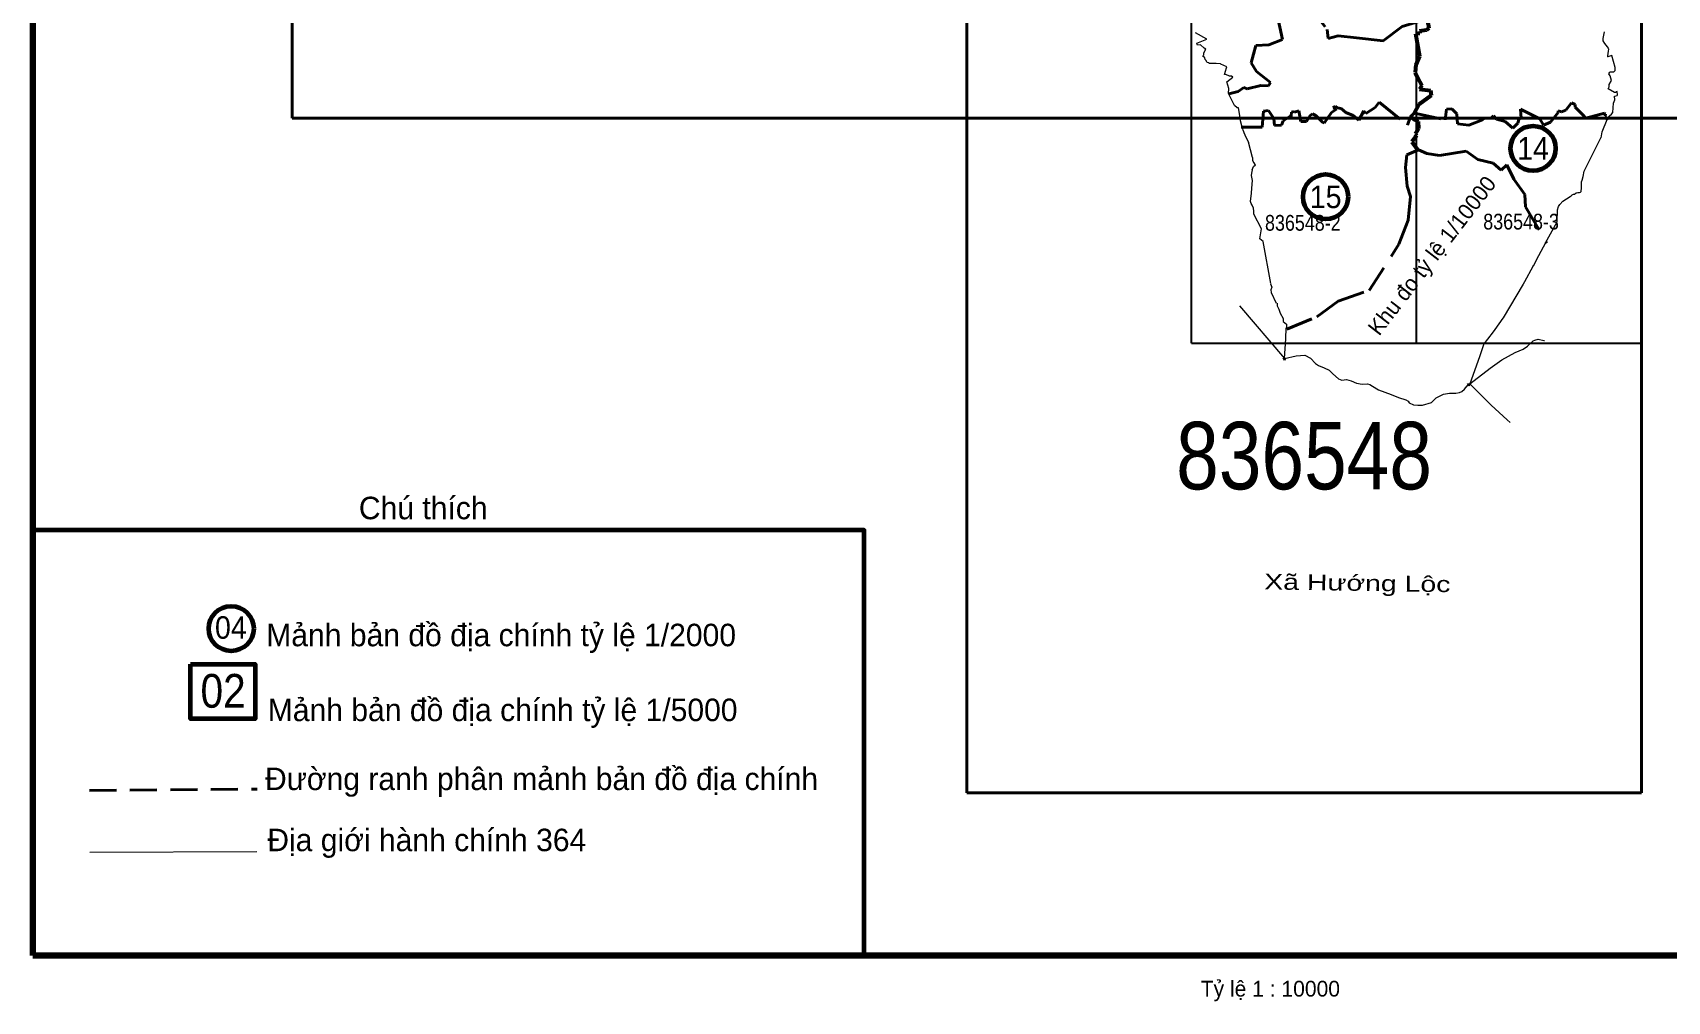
# Model space of a CAD drawing. Header units: metres. Extents: x 543846 to 554854, y 1832074 to 1843071.
# Drawn here: x 543846 to 551115, y 1832074 to 1836380 of the extents above; entities that cross this region are included whole.
import ezdxf
from ezdxf.enums import TextEntityAlignment as Align

# ---------------------------------------------------------------- set-up
doc = ezdxf.new("R2010")
doc.units = ezdxf.units.M
doc.header["$LTSCALE"] = 40
doc.linetypes.add('MEDIUM_DASHED', pattern=[4.5, 3, -1.5])
for name, color, linetype, lineweight in [('2', 7, 'Continuous', 40), ('3', 7, 'Continuous', 25), ('46', 7, 'Continuous', 13), ('50', 7, 'MEDIUM_DASHED', 40), ('51', 7, 'Continuous', 60), ('52', 7, 'Continuous', 60), ('60', 7, 'Continuous', 106), ('62', 7, 'Continuous', 13)]:
    doc.layers.add(name, color=color, linetype=linetype, lineweight=lineweight)
doc.layers.add('59', color=7, linetype='Continuous')

msp = doc.modelspace()

# ---------------------------------------------------------------- hatches: boundary and pattern name
at = {"layer": '46'}
for points in [[(549406.72, 1834933.89), (549418.72, 1834933.89), (549412.72, 1834923.5)], [(550227.01, 1834819.75), (550239.01, 1834819.75), (550233.01, 1834809.36)]]:
    msp.add_hatch(color=256, dxfattribs=at).paths.add_polyline_path(points)
at = {"layer": '62'}
for points in [[(549406.72, 1834933.89), (549418.72, 1834933.89), (549412.72, 1834923.5)], [(550227.01, 1834819.75), (550239.01, 1834819.75), (550233.01, 1834809.36)]]:
    msp.add_hatch(color=256, dxfattribs=at).paths.add_polyline_path(points)

# ---------------------------------------------------------------- linework, layer by layer
at = {"layer": '2'}
for p, q in [((545000, 1836000), (545000, 1842000)), ((548000, 1833000), (548000, 1842000)), ((551000, 1833000), (551000, 1842000)), ((545000, 1836000), (554000, 1836000)), ((548000, 1833000), (551000, 1833000))]:
    msp.add_line(p, q, dxfattribs=at)
at = {"layer": '3'}
for p, q in [((549000, 1835000), (549000, 1840000)), ((550000, 1835000), (550000, 1840000)), ((549000, 1835000), (551000, 1835000))]:
    msp.add_line(p, q, dxfattribs=at)
at = {"layer": '46'}
for p, q in [((549270.73, 1835825.86), (549252.15, 1835893.87)), ((549270.73, 1835825.86), (549252.15, 1835893.87)), ((550574.24, 1835446.14), (550543.09, 1835388.74)), ((550574.24, 1835446.14), (550543.09, 1835388.74)), ((549212.64, 1835166.23), (549412.88, 1834931.42)), ((550366.35, 1835085.84), (550348.04, 1835060.39)), ((544842.4, 1832737.78), (544099.95, 1832735.42))]:
    msp.add_line(p, q, dxfattribs=at)
for points in [[(549023.08, 1836333.43), (549067.03, 1836352.07), (549016.64, 1836380.28)], [(549023.08, 1836333.43), (549067.03, 1836352.07), (549016.64, 1836380.28)], [(550834.36, 1836384.97), (550828.88, 1836354.65), (550828.34, 1836344.61), (550835.39, 1836332.78), (550847.28, 1836318.21), (550851.9, 1836311.31), (550853.39, 1836307.16), (550852.69, 1836297.92), (550849.16, 1836276.83), (550849.16, 1836274.39), (550850.12, 1836274.34)], [(550834.36, 1836384.97), (550828.88, 1836354.65), (550828.34, 1836344.61), (550835.39, 1836332.78), (550847.28, 1836318.21), (550851.9, 1836311.31), (550853.39, 1836307.16), (550852.69, 1836297.92), (550849.16, 1836276.83), (550849.16, 1836274.39), (550850.12, 1836274.34)], [(549155.1, 1836223.93), (549156.74, 1836227.96), (549129.98, 1836241.13), (549128.38, 1836241.72), (549108.78, 1836243.83), (549100.57, 1836244.14), (549079.15, 1836243.97), (549074.64, 1836246.04), (549068.35, 1836248.05), (549063.05, 1836258.27), (549060.69, 1836261.13), (549058.25, 1836268.65), (549049.44, 1836275.95), (549051.42, 1836278.44), (549053.61, 1836282.14), (549054.72, 1836289.24), (549060.27, 1836302.43), (549063.87, 1836306.59), (549055.24, 1836310.94), (549039.75, 1836326.25), (549026.01, 1836324.68), (549023.08, 1836333.43)], [(549155.1, 1836223.93), (549156.74, 1836227.96), (549129.98, 1836241.13), (549128.38, 1836241.72), (549108.78, 1836243.83), (549100.57, 1836244.14), (549079.15, 1836243.97), (549074.64, 1836246.04), (549068.35, 1836248.05), (549063.05, 1836258.27), (549060.69, 1836261.13), (549058.25, 1836268.65), (549049.44, 1836275.95), (549051.42, 1836278.44), (549053.61, 1836282.14), (549054.72, 1836289.24), (549060.27, 1836302.43), (549063.87, 1836306.59), (549055.24, 1836310.94), (549039.75, 1836326.25), (549026.01, 1836324.68), (549023.08, 1836333.43)], [(550847.82, 1835993.98), (550856.31, 1835997.65), (550854.28, 1836006.57), (550858.78, 1836011.45), (550867.32, 1836018.05), (550872.31, 1836026.13), (550875.63, 1836067.27), (550882.41, 1836081.3), (550881.11, 1836097.84), (550891.64, 1836101.29), (550893.82, 1836104.23), (550892.86, 1836118.48), (550889.14, 1836117.96), (550885.45, 1836114.98), (550880.06, 1836114.34), (550852.95, 1836130.21), (550856.93, 1836139.05), (550856.65, 1836150.2), (550867.55, 1836168.36), (550860.9, 1836188.96), (550855.16, 1836197.27), (550860.1, 1836205.59), (550862.31, 1836206.57), (550878.15, 1836206.01), (550883.92, 1836212.17), (550883.84, 1836226.14), (550868.64, 1836278.75), (550851.36, 1836273.21), (550849.22, 1836274.39)], [(550847.82, 1835993.98), (550856.31, 1835997.65), (550854.28, 1836006.57), (550858.78, 1836011.45), (550867.32, 1836018.05), (550872.31, 1836026.13), (550875.63, 1836067.27), (550882.41, 1836081.3), (550881.11, 1836097.84), (550891.64, 1836101.29), (550893.82, 1836104.23), (550892.86, 1836118.48), (550889.14, 1836117.96), (550885.45, 1836114.98), (550880.06, 1836114.34), (550852.95, 1836130.21), (550856.93, 1836139.05), (550856.65, 1836150.2), (550867.55, 1836168.36), (550860.9, 1836188.96), (550855.16, 1836197.27), (550860.1, 1836205.59), (550862.31, 1836206.57), (550878.15, 1836206.01), (550883.92, 1836212.17), (550883.84, 1836226.14), (550868.64, 1836278.75), (550851.36, 1836273.21), (550849.22, 1836274.39)], [(549164.39, 1836109.62), (549164.69, 1836132.61), (549157.01, 1836161.77), (549182.8, 1836183.32), (549177.42, 1836186.42), (549168.18, 1836187.5), (549151.96, 1836194.88), (549145.71, 1836194.36), (549155.1, 1836223.93)], [(549164.39, 1836109.62), (549164.69, 1836132.61), (549157.01, 1836161.77), (549182.8, 1836183.32), (549177.42, 1836186.42), (549168.18, 1836187.5), (549151.96, 1836194.88), (549145.71, 1836194.36), (549155.1, 1836223.93)], [(549212.87, 1836021.06), (549209.12, 1836046.16), (549202.95, 1836046.4), (549190.07, 1836056.22), (549164.39, 1836109.62)], [(549212.87, 1836021.06), (549209.12, 1836046.16), (549202.95, 1836046.4), (549190.07, 1836056.22), (549164.39, 1836109.62)], [(549229.6, 1835945.27), (549227.27, 1835955.12), (549223.24, 1835966.21), (549217.58, 1835987.9), (549212.87, 1836021.06)], [(549229.6, 1835945.27), (549227.27, 1835955.12), (549223.24, 1835966.21), (549217.58, 1835987.9), (549212.87, 1836021.06)], [(550820.52, 1835913.56), (550825.65, 1835939.72), (550847.82, 1835993.98)], [(550820.52, 1835913.56), (550825.65, 1835939.72), (550847.82, 1835993.98)], [(549229.6, 1835945.27), (549231.51, 1835937.14), (549236.6, 1835926.18), (549244.2, 1835910.1), (549252.15, 1835893.87)], [(549229.6, 1835945.27), (549231.51, 1835937.14), (549236.6, 1835926.18), (549244.2, 1835910.1), (549252.15, 1835893.87)], [(550574.24, 1835446.14), (550625.29, 1835540.09), (550627.13, 1835592.4), (550631.38, 1835608.18), (550636.85, 1835616.37), (550650.19, 1835631.55), (550683.86, 1835651.43), (550687.25, 1835654.43), (550692.34, 1835658.93), (550698.46, 1835662.6), (550703, 1835662.98), (550709.58, 1835667.94), (550716.73, 1835669.18), (550725.31, 1835669.75), (550729.98, 1835671.85), (550731.6, 1835674.62), (550733.15, 1835691.21), (550733.73, 1835704.4), (550733.15, 1835717.75), (550736.96, 1835725.38), (550741.65, 1835740.35), (550745.75, 1835764.69), (550820.09, 1835913.66)], [(550574.24, 1835446.14), (550625.29, 1835540.09), (550627.13, 1835592.4), (550631.38, 1835608.18), (550636.85, 1835616.37), (550650.19, 1835631.55), (550683.86, 1835651.43), (550687.25, 1835654.43), (550692.34, 1835658.93), (550698.46, 1835662.6), (550703, 1835662.98), (550709.58, 1835667.94), (550716.73, 1835669.18), (550725.31, 1835669.75), (550729.98, 1835671.85), (550731.6, 1835674.62), (550733.15, 1835691.21), (550733.73, 1835704.4), (550733.15, 1835717.75), (550736.96, 1835725.38), (550741.65, 1835740.35), (550745.75, 1835764.69), (550820.09, 1835913.66)], [(549352.94, 1835265.56), (549317.57, 1835451.28), (549303.83, 1835464.44), (549311.3, 1835507.8), (549277.34, 1835572.97), (549277.29, 1835587.57), (549275.26, 1835600.79), (549268.55, 1835614.12), (549265.03, 1835620.84), (549262.11, 1835629.29), (549266.61, 1835666.93), (549267.83, 1835688.72), (549270.09, 1835723.04), (549266.92, 1835745.19), (549267.1, 1835755.27), (549269.94, 1835770.68), (549269.8, 1835771.35), (549274.66, 1835784.73), (549275.34, 1835785.27), (549283.39, 1835792.98), (549282.24, 1835794.49)], [(549352.94, 1835265.56), (549317.57, 1835451.28), (549303.83, 1835464.44), (549311.3, 1835507.8), (549277.34, 1835572.97), (549277.29, 1835587.57), (549275.26, 1835600.79), (549268.55, 1835614.12), (549265.03, 1835620.84), (549262.11, 1835629.29), (549266.61, 1835666.93), (549267.83, 1835688.72), (549270.09, 1835723.04), (549266.92, 1835745.19), (549267.1, 1835755.27), (549269.94, 1835770.68), (549269.8, 1835771.35), (549274.66, 1835784.73), (549275.34, 1835785.27), (549283.39, 1835792.98), (549282.24, 1835794.49)], [(549269.94, 1835825), (549270.68, 1835811.46), (549275.97, 1835801.3), (549281.27, 1835793.8)], [(549269.94, 1835825), (549270.68, 1835811.46), (549275.97, 1835801.3), (549281.27, 1835793.8)], [(550574.24, 1835446.14), (550543.09, 1835388.74), (550518.3, 1835342.87)], [(550574.24, 1835446.14), (550543.09, 1835388.74), (550518.3, 1835342.87)], [(550519.43, 1835345.05), (550517.46, 1835341.49), (550480.2, 1835272.82), (550474.11, 1835262.59)], [(549351.24, 1835264.26), (549356.64, 1835248.77), (549351.96, 1835237.61), (549353.76, 1835225.36), (549376.44, 1835178.18)], [(549351.24, 1835264.26), (549356.64, 1835248.77), (549351.96, 1835237.61), (549353.76, 1835225.36), (549376.44, 1835178.18)], [(550474.11, 1835262.59), (550384.8, 1835112.46), (550384.6, 1835111.21), (550366.35, 1835085.84)], [(549380.76, 1835177.82), (549380.76, 1835165.93), (549388.32, 1835150.44), (549393.36, 1835133.87), (549407.76, 1835109.02), (549407.04, 1835096.77), (549422.52, 1835083.81), (549422.16, 1835068.32)], [(549380.76, 1835177.82), (549380.76, 1835165.93), (549388.32, 1835150.44), (549393.36, 1835133.87), (549407.76, 1835109.02), (549407.04, 1835096.77), (549422.52, 1835083.81), (549422.16, 1835068.32)], [(549412.95, 1834931.44), (549418.66, 1835018.85), (549420.86, 1835068.26)], [(549412.95, 1834931.44), (549418.66, 1835018.85), (549420.86, 1835068.26)], [(550348.04, 1835060.39), (550341.1, 1835050.75), (550315.06, 1835017.03)], [(550237.3, 1834818.52), (550327.92, 1834889.23), (550379.4, 1834926.25), (550438.22, 1834957.8), (550474.71, 1834972.75), (550492.88, 1834986.39), (550512.18, 1835004.57), (550519, 1835010.25), (550525.81, 1835013.66), (550541.71, 1835017.07), (550566.69, 1835012.52), (550568.57, 1835012.09)], [(550315.06, 1835017.03), (550300.02, 1834997.55), (550280.68, 1834939.51), (550237.3, 1834818.52)], [(549412.95, 1834931.44), (549464.56, 1834943.78), (549503.77, 1834946.9), (549528.72, 1834933.97), (549550.83, 1834909.74)], [(549550.83, 1834909.74), (549563.9, 1834900.9), (549588.84, 1834890.11), (549611.9, 1834879.33), (549627.43, 1834862.97), (549652.93, 1834841.55), (549667.89, 1834835.2), (549688.23, 1834838.51), (549710.07, 1834832.12), (549733.13, 1834821.35), (549758.74, 1834818.06), (549782.51, 1834819.16), (549792.49, 1834816.6), (549804.95, 1834808.39), (549830.47, 1834791.97), (549886.92, 1834771.29), (549919.35, 1834757.95), (549952.42, 1834748.36)], [(549948.45, 1834749.52), (549952.36, 1834748.37), (549962.6, 1834742.34), (549967.34, 1834735.13), (549986.79, 1834725.56), (550006.17, 1834724.79), (550026.33, 1834724.79), (550066.43, 1834735.46)], [(550066.43, 1834735.46), (550087.81, 1834756.59), (550119.8, 1834772.65), (550147.34, 1834778.11), (550175.16, 1834778.25), (550190.8, 1834780.03), (550201.46, 1834785.59), (550213.4, 1834794.9), (550225.99, 1834809.83), (550232.84, 1834816.51)], [(550416, 1834647.35), (550402.61, 1834659.56), (550332.67, 1834723.97), (550237.3, 1834818.52)]]:
    msp.add_lwpolyline(points, dxfattribs=at)
for points in [[(549406.72, 1834933.89), (549418.72, 1834933.89), (549412.72, 1834923.5)], [(550227.01, 1834819.75), (550239.01, 1834819.75), (550233.01, 1834809.36)]]:
    msp.add_lwpolyline(points, close=True, dxfattribs=at)
at = {"layer": '50'}
msp.add_line((544099.07, 1833010.9), (544845.02, 1833017.08), dxfattribs=at)
for points in [[(549165.13, 1836108.07), (549207.02, 1836119.17), (549232.59, 1836137.44), (549247.2, 1836130.13), (549308.09, 1836145.97), (549342.18, 1836144.75), (549350.7, 1836159.38), (549288.6, 1836208.11), (549264.26, 1836247.1), (549284.96, 1836323.86), (549342.62, 1836326.56), (549404.43, 1836350.5), (549380.37, 1836459.6), (549378.15, 1836537.39), (549447.01, 1836557.39), (549520.31, 1836501.83), (549602.5, 1836395.14), (549606.94, 1836355.14), (549651.37, 1836366.25), (549733.56, 1836357.36), (549851.28, 1836344.02), (549935.69, 1836408.48), (550025.23, 1836435.35)], [(549220.66, 1835959.91), (549313.09, 1835959.91), (549318.98, 1836031.02), (549341.28, 1836034.36), (549365.81, 1835998.66), (549368.04, 1835967.42), (549399.27, 1835968.53), (549406.42, 1835988.12), (549437.7, 1836009.18), (549441.95, 1836007.06), (549443.3, 1836012.47), (549444.08, 1836027.35), (549454.51, 1836030.44), (549458.18, 1836026.77), (549476.72, 1836032.56), (549485.79, 1835985.99), (549510.32, 1835985.8), (549526.93, 1836012.08), (549538.13, 1836020.2), (549551.65, 1836012.47), (549582.17, 1835982.71), (549589.51, 1835978.07), (549621.95, 1836024.83), (549643.59, 1836040.3), (549628.91, 1836046.48), (549638.95, 1836054.21), (549647.45, 1836045.71), (549664.45, 1836043.39), (549685.3, 1836025.61), (549718.52, 1836011.7), (549744.02, 1835990.83), (549766.42, 1836032.57), (549774.15, 1836021.75), (549815.86, 1836047.26), (549834.4, 1836072), (549959.56, 1835969.96), (549973.46, 1836007.06), (549990.46, 1836022.52), (550127.97, 1835993.15), (550133.19, 1836040.93), (550156.77, 1836042.02), (550179.79, 1836018.98), (550182.54, 1835975.64), (550232.98, 1835968.51), (550293.84, 1835993.2), (550300.97, 1835999.23), (550332.22, 1836000.88), (550342.09, 1836011.3), (550355.26, 1835996.5), (550394.73, 1835984.98), (550427.63, 1835956.45), (550450.11, 1835977.85), (550455.6, 1835994.31), (550464.92, 1836000.89), (550462.72, 1836039.85), (550524.68, 1836009.12), (550548.8, 1835997.6), (550564.15, 1835969.07), (550595.95, 1835982.79), (550629.4, 1836025.58), (550630.5, 1836032.71), (550645.3, 1836028.33), (550664.49, 1836036.01), (550688.62, 1836067.83), (550706.16, 1836060.7), (550705.06, 1836049.17), (550737.96, 1836016.81), (550753.31, 1836000.9), (550836.66, 1836022.84), (550840.49, 1836020.1), (550839.4, 1836008.58), (550848.03, 1835994.49)], [(549423.61, 1835062.41), (549556.45, 1835116.41), (549651.94, 1835187.02), (549788.93, 1835234.79), (549921.77, 1835440.41), (549963.29, 1835546.34), (549973.67, 1835652.26), (549959.14, 1835697.95), (549950.83, 1835781.03), (549957.06, 1835837.11), (550008.95, 1835859.96), (550046.31, 1835843.34), (550102.36, 1835835.04), (550220.67, 1835853.73), (550272.56, 1835816.34), (550341.06, 1835799.73), (550376.35, 1835768.57), (550401.25, 1835793.5), (550432.39, 1835729.11), (550482.21, 1835660.57), (550484.28, 1835606.57), (550579.76, 1835444.57)]]:
    msp.add_lwpolyline(points, dxfattribs=at)
at = {"layer": '50', "lineweight": 53}
for points in [[(550049.09, 1836428.16), (550052.49, 1836417.97), (550054.75, 1836401), (550044.57, 1836391.95), (550014.04, 1836387.43), (550015.17, 1836377.24), (549995.95, 1836374.98), (550012.91, 1836275.42), (549997.08, 1836238.08), (549993.69, 1836203.01), (550005, 1836181.51), (550023.08, 1836145.31), (550014.04, 1836129.47), (550061.53, 1836123.81), (550064.92, 1836101.18), (550010.64, 1836060.45), (549988.03, 1836019.72)], [(549977.02, 1836005.34), (549989.17, 1835994.34), (550007.68, 1835986.24), (550009.41, 1835954.41), (549994.37, 1835930.1), (550000.16, 1835923.15), (549979.33, 1835895.37), (550007.68, 1835856.59)]]:
    msp.add_lwpolyline(points, dxfattribs=at)
at = {"layer": '51'}
for centre in [(550518.33, 1835866.07), (549595.86, 1835650.69)]:
    msp.add_circle(centre, 100, dxfattribs=at)
at = {"layer": '52'}
msp.add_lwpolyline([(544548.69, 1833571.95), (544836.31, 1833571.95), (544836.31, 1833329.23), (544548.69, 1833329.23)], close=True, dxfattribs=at)
msp.add_circle((544729.01, 1833730.83), 100, dxfattribs=at)
at = {"layer": '60'}
msp.add_lwpolyline([(543846.35, 1832276.74), (554853.87, 1832276.74), (554853.87, 1842653.63), (543846.35, 1842653.63)], close=True, dxfattribs=at)
at = {"layer": '60', "lineweight": 60}
msp.add_lwpolyline([(547544.29, 1832276.74), (547544.29, 1834168.66), (543846.35, 1834168.66)], dxfattribs=at)
at = {"layer": '62'}
for p, q in [((549212.64, 1835166.23), (549412.88, 1834931.42)), ((550366.35, 1835085.84), (550348.04, 1835060.39))]:
    msp.add_line(p, q, dxfattribs=at)
for points in [[(550519.43, 1835345.05), (550517.46, 1835341.49), (550480.2, 1835272.82), (550474.11, 1835262.59)], [(550474.11, 1835262.59), (550384.8, 1835112.46), (550384.6, 1835111.21), (550366.35, 1835085.84)], [(550348.04, 1835060.39), (550341.1, 1835050.75), (550315.06, 1835017.03)], [(550237.3, 1834818.52), (550327.92, 1834889.23), (550379.4, 1834926.25), (550438.22, 1834957.8), (550474.71, 1834972.75), (550492.88, 1834986.39), (550512.18, 1835004.57), (550519, 1835010.25), (550525.81, 1835013.66), (550541.71, 1835017.07), (550566.69, 1835012.52), (550568.57, 1835012.09)], [(550315.06, 1835017.03), (550300.02, 1834997.55), (550280.68, 1834939.51), (550237.3, 1834818.52)], [(549412.95, 1834931.44), (549464.56, 1834943.78), (549503.77, 1834946.9), (549528.72, 1834933.97), (549550.83, 1834909.74)], [(549550.83, 1834909.74), (549563.9, 1834900.9), (549588.84, 1834890.11), (549611.9, 1834879.33), (549627.43, 1834862.97), (549652.93, 1834841.55), (549667.89, 1834835.2), (549688.23, 1834838.51), (549710.07, 1834832.12), (549733.13, 1834821.35), (549758.74, 1834818.06), (549782.51, 1834819.16), (549792.49, 1834816.6), (549804.95, 1834808.39), (549830.47, 1834791.97), (549886.92, 1834771.29), (549919.35, 1834757.95), (549952.42, 1834748.36)], [(549948.45, 1834749.52), (549952.36, 1834748.37), (549962.6, 1834742.34), (549967.34, 1834735.13), (549986.79, 1834725.56), (550006.17, 1834724.79), (550026.33, 1834724.79), (550066.43, 1834735.46)], [(550066.43, 1834735.46), (550087.81, 1834756.59), (550119.8, 1834772.65), (550147.34, 1834778.11), (550175.16, 1834778.25), (550190.8, 1834780.03), (550201.46, 1834785.59), (550213.4, 1834794.9), (550225.99, 1834809.83), (550232.84, 1834816.51)], [(550416, 1834647.35), (550402.61, 1834659.56), (550332.67, 1834723.97), (550237.3, 1834818.52)]]:
    msp.add_lwpolyline(points, dxfattribs=at)
for points in [[(549406.72, 1834933.89), (549418.72, 1834933.89), (549412.72, 1834923.5)], [(550227.01, 1834819.75), (550239.01, 1834819.75), (550233.01, 1834809.36)]]:
    msp.add_lwpolyline(points, close=True, dxfattribs=at)

# ---------------------------------------------------------------- texts
at = {"layer": '2', "width": 0.85}
msp.add_text('836548', height=300, dxfattribs=at).set_placement((549500, 1834350), align=Align.CENTER)
at = {"layer": '3', "width": 0.85}
for s, p in [('836548-2', (549494.4, 1835499.95)), ('836548-3', (550464.99, 1835505.35))]:
    msp.add_text(s, height=70, dxfattribs=at).set_placement(p, align=Align.CENTER)
at = {"layer": '51', "width": 0.95}
for s, p in [('14', (550518.33, 1835816.07)), ('15', (549595.86, 1835600.69))]:
    msp.add_text(s, height=100, dxfattribs=at).set_placement(p, align=Align.CENTER)
at = {"layer": '51'}
msp.add_text('Khu đo tỷ lệ 1/10000', height=70, rotation=52.313, dxfattribs=at).set_placement((550096.29, 1835368.24), align=Align.CENTER)
at = {"layer": '52'}
for s, height, width, p in [('04', 100, 0.95, (544727.61, 1833685.67)), ('02', 150, 0.9, (544693.15, 1833379.03))]:
    msp.add_text(s, height=height, dxfattribs=dict(at, width=width)).set_placement(p, align=Align.CENTER)
for s, p in [('Mảnh bản đồ địa chính tỷ lệ 1/2000', (545929.48, 1833652.33)), ('Mảnh bản đồ địa chính tỷ lệ 1/5000', (545936.14, 1833319.28)), ('Đường ranh phân mảnh bản đồ địa chính', (546109.22, 1833012.87)), ('Địa giới hành chính 364', (545598.88, 1832741.01))]:
    msp.add_text(s, height=100, dxfattribs=at).set_placement(p, align=Align.CENTER)
at = {"layer": '59', "width": 1.35}
msp.add_text('Xã Hướng Lộc', height=70, rotation=359.156, dxfattribs=at).set_placement((549322.57, 1833904.89))
at = {"layer": '60'}
for s, height, p in [('Chú thích', 100, (545582.95, 1834217.08)), ('Tỷ lệ 1 : 10000', 70, (549350.11, 1832094.69))]:
    msp.add_text(s, height=height, dxfattribs=at).set_placement(p, align=Align.CENTER)

doc.saveas('drawing.dxf')
